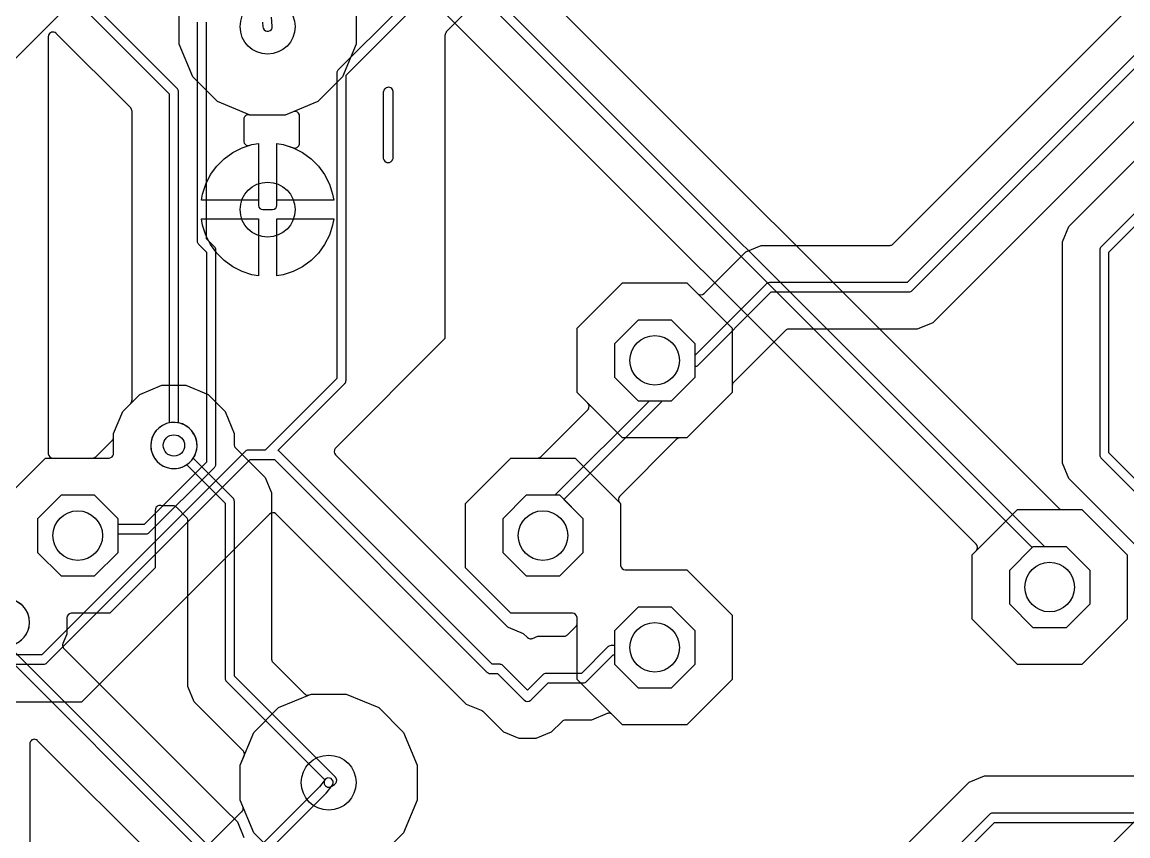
# Model space of a CAD drawing. Header units: millimetres. Extents: x 0 to 100, y 0 to 100.
# Drawn here: x 60 to 78.11, y 36.89 to 50.22 of the extents above; entities that cross this region are included whole.
import ezdxf

# ---------------------------------------------------------------- set-up
doc = ezdxf.new("R2010")
doc.units = ezdxf.units.MM

msp = doc.modelspace()

# ---------------------------------------------------------------- linework, layer by layer
at = {"layer": '16_copper'}
for points in [[(56.487, 54.963), (62.408, 49.041), (62.408, 43.653), (62.362, 43.64, 0.876976), (62.509, 42.903), (62.558, 42.91, 0.818106), (62.56, 43.653), (62.56, 49.073), (62.559, 49.081), (62.558, 49.09, 0.087654), (62.548, 49.114), (62.543, 49.12), (62.538, 49.127), (56.617, 55.048)], [(82.71, 53.089), (74.912, 45.291), (74.66, 45.187), (72.553, 45.187), (72.545, 45.185), (72.536, 45.185, 0.087654), (72.512, 45.174), (72.506, 45.17), (72.499, 45.164), (71.651, 44.316), (71.646, 44.31), (71.641, 44.303, 0.087651), (71.631, 44.279), (71.63, 44.271), (71.629, 44.263), (71.629, 44.15), (70.885, 43.406), (69.833, 43.406), (69.089, 44.15), (69.089, 45.202), (69.833, 45.946), (70.885, 45.946), (71.059, 45.772), (71.064, 45.768, 0.39257), (71.167, 45.772), (71.849, 46.454), (72.101, 46.558), (74.208, 46.558), (74.216, 46.559), (74.225, 46.56, 0.087654), (74.249, 46.57), (74.255, 46.575), (74.262, 46.581), (82.06, 54.379)], [(82.395, 53.851), (74.492, 45.949), (72.238, 45.949), (72.229, 45.947), (72.221, 45.947, 0.087654), (72.196, 45.936), (72.191, 45.932), (72.184, 45.926), (71.02, 44.762), (71.02, 44.949), (70.633, 45.336), (70.086, 45.336), (69.699, 44.949), (69.699, 44.402), (70.086, 44.015), (70.633, 44.015), (71.02, 44.402), (71.02, 44.577), (71.027, 44.578), (71.035, 44.579, 0.087654), (71.06, 44.589), (71.065, 44.594), (71.072, 44.599), (72.269, 45.796), (74.524, 45.796), (74.532, 45.797), (74.54, 45.798, 0.087654), (74.565, 45.808), (74.571, 45.813), (74.577, 45.819), (82.48, 53.721)], [(68.959, 52.067), (66.946, 50.054), (66.941, 50.047), (66.936, 50.041, 0.087651), (66.926, 50.016), (66.925, 50.009), (66.924, 50), (66.924, 45.032), (65.13, 43.237), (65.126, 43.233, 0.39257), (65.13, 43.13), (67.936, 40.324), (67.939, 40.321), (67.942, 40.318, 0.06891), (67.96, 40.307), (68.206, 40.205), (68.274, 40.138), (68.275, 40.137), (68.276, 40.136, 0.218356), (68.337, 40.116), (68.347, 40.119), (68.355, 40.121, 0.007894), (68.357, 40.121), (68.444, 40.157), (68.874, 40.157), (68.882, 40.159), (68.891, 40.159, 0.087654), (68.915, 40.17), (68.921, 40.174), (68.928, 40.18), (69.067, 40.319), (69.072, 40.326), (69.077, 40.332, 0.087651), (69.087, 40.357), (69.088, 40.364), (69.089, 40.373), (69.089, 40.46), (69.088, 40.465, 0.392588), (69.013, 40.536), (68.003, 40.536), (67.259, 41.28), (67.259, 42.332), (68.003, 43.076), (69.055, 43.076), (69.799, 42.332), (69.799, 41.322), (69.8, 41.316, 0.392588), (69.875, 41.246), (70.885, 41.246), (71.629, 40.502), (71.629, 39.45), (70.885, 38.706), (69.833, 38.706), (69.664, 38.875), (69.663, 38.876), (69.662, 38.877, 0.218345), (69.601, 38.897), (69.591, 38.894), (69.583, 38.892, 0.007884), (69.581, 38.891), (69.326, 38.786), (68.896, 38.786), (68.887, 38.785), (68.879, 38.784, 0.087654), (68.854, 38.774), (68.849, 38.769), (68.842, 38.763), (68.664, 38.585), (68.412, 38.481), (68.139, 38.481), (67.887, 38.585), (67.548, 38.924), (67.544, 38.927), (67.541, 38.93, 0.06891), (67.523, 38.941), (67.277, 39.043), (64.16, 42.16), (64.155, 42.163, 0.39257), (64.052, 42.16), (60.968, 39.076), (58.574, 39.076)], [(67.132, 51.39), (65.173, 49.431), (65.168, 49.425), (65.163, 49.418, 0.087651), (65.153, 49.394), (65.152, 49.386), (65.151, 49.378), (65.151, 44.38), (63.976, 43.205), (63.703, 43.205), (63.695, 43.204), (63.686, 43.204, 0.087654), (63.662, 43.193), (63.656, 43.188), (63.649, 43.183), (60.319, 39.853), (57.76, 39.853)], [(57.791, 39.7), (60.35, 39.7), (60.359, 39.701), (60.367, 39.702, 0.087654), (60.392, 39.712), (60.397, 39.717), (60.404, 39.723), (63.735, 43.053), (64.129, 43.053), (67.612, 39.57, 0.144304), (67.65, 39.55), (67.657, 39.549), (67.666, 39.548), (67.786, 39.548), (68.221, 39.113), (68.226, 39.11, 0.39257), (68.329, 39.113), (68.612, 39.395), (69.19, 39.395), (69.198, 39.397), (69.206, 39.397, 0.087654), (69.231, 39.408), (69.237, 39.412), (69.243, 39.418), (69.678, 39.853), (69.699, 39.853), (69.699, 39.702), (70.086, 39.315), (70.633, 39.315), (71.02, 39.702), (71.02, 40.249), (70.633, 40.636), (70.086, 40.636), (69.699, 40.249), (69.699, 40.005), (69.647, 40.005, 0.14431), (69.605, 39.993), (69.6, 39.988), (69.593, 39.983), (69.158, 39.548), (68.58, 39.548), (68.572, 39.547), (68.563, 39.546, 0.087654), (68.539, 39.536), (68.533, 39.531), (68.526, 39.525), (68.275, 39.275), (67.872, 39.678), (67.865, 39.683), (67.859, 39.688, 0.087651), (67.834, 39.698), (67.827, 39.699), (67.818, 39.7), (67.697, 39.7), (64.214, 43.183), (64.207, 43.188), (64.201, 43.194, 0.01577), (64.197, 43.196), (64.189, 43.199), (64.187, 43.2), (65.281, 44.295), (65.286, 44.301), (65.292, 44.308, 0.087651), (65.302, 44.332), (65.302, 44.34), (65.303, 44.348), (65.303, 49.346), (67.262, 51.305)], [(62.865, 50.216), (62.865, 46.634), (62.866, 46.626), (62.867, 46.618, 0.087654), (62.877, 46.593), (62.882, 46.587), (62.887, 46.581), (63.017, 46.45), (63.017, 43.008), (61.995, 41.986), (61.57, 41.986), (61.57, 42.079), (61.183, 42.466), (60.636, 42.466), (60.249, 42.079), (60.249, 41.532), (60.636, 41.145), (61.183, 41.145), (61.57, 41.532), (61.57, 41.834), (62.027, 41.834), (62.035, 41.835), (62.044, 41.836, 0.087654), (62.068, 41.846), (62.074, 41.851), (62.081, 41.856), (63.147, 42.923), (63.153, 42.93), (63.158, 42.936, 0.087651), (63.168, 42.961), (63.169, 42.968), (63.17, 42.977), (63.17, 46.482), (63.169, 46.49), (63.168, 46.499, 0.087654), (63.158, 46.523), (63.153, 46.529), (63.147, 46.536), (63.017, 46.666), (63.017, 50.216)], [(63.937, 50.216), (63.943, 50.136), (63.948, 50.114, 0.866048), (64.095, 50.147), (64.084, 50.298)], [(59.815, 40.014, 0.818106), (59.817, 40.757)], [(61.903, 35.593), (63.597, 37.288), (63.598, 37.289), (63.6, 37.29, 0.218356), (63.619, 37.35), (63.616, 37.361), (63.615, 37.368, 0.007894), (63.614, 37.371), (63.571, 37.473), (63.571, 38.049), (63.792, 38.581), (64.199, 38.989), (64.731, 39.209), (65.307, 39.209), (65.839, 38.989), (66.247, 38.581), (66.467, 38.049), (66.467, 37.473), (66.247, 36.941), (65.839, 36.534)], [(62.56, 35.173), (64.976, 37.589), (64.979, 37.592), (64.981, 37.595), (65.078, 37.713), (65.089, 37.732, 0.866052), (64.96, 37.81), (64.866, 37.694), (62.43, 35.258)], [(83.636, 37.262), (75.895, 37.262), (75.887, 37.261), (75.878, 37.26, 0.087654), (75.854, 37.25), (75.848, 37.245), (75.841, 37.239), (71.02, 32.418)]]:
    msp.add_lwpolyline(points, format="xyb", dxfattribs=at)
for points in [[(61.16, 43.077), (61.169, 43.078, 0.087654), (61.193, 43.088), (61.199, 43.093), (61.206, 43.098), (61.474, 43.366), (61.479, 43.373), (61.484, 43.379, 0.087651), (61.494, 43.404), (61.495, 43.411), (61.496, 43.42), (61.496, 43.478), (61.647, 43.841), (61.776, 43.97), (61.781, 43.977), (61.786, 43.984, 0.087651), (61.796, 44.008), (61.797, 44.016), (61.798, 44.024), (61.798, 48.757), (61.797, 48.766), (61.796, 48.774, 0.087654), (61.786, 48.798), (61.781, 48.804), (61.776, 48.811), (60.557, 50.03), (60.554, 50.032), (60.553, 50.034, 0.54841), (60.429, 49.997), (60.428, 49.988), (60.427, 49.981, 0.01577), (60.427, 49.976), (60.427, 43.152), (60.427, 43.146, 0.392588), (60.503, 43.076), (61.152, 43.076)], [(65.992, 47.914), (66.001, 47.914, 0.080993), (66.026, 47.923), (66.033, 47.928), (66.04, 47.932, 0.015075), (66.043, 47.935), (66.054, 47.946), (66.058, 47.951), (66.058, 47.951), (66.058, 47.951), (66.059, 47.953), (66.064, 47.959, 0.01577), (66.067, 47.964), (66.069, 47.969), (66.069, 47.97), (66.07, 47.972), (66.073, 47.979, 0.015767), (66.074, 47.984), (66.075, 47.988), (66.075, 47.991), (66.075, 47.995), (66.076, 48), (66.076, 49.073), (66.076, 49.076), (66.076, 49.078, 0.54841), (65.963, 49.139), (65.956, 49.134), (65.95, 49.13, 0.015772), (65.946, 49.127), (65.935, 49.116, 0.132303), (65.915, 49.078), (65.914, 49.071), (65.913, 49.062), (65.913, 47.989), (65.913, 47.986), (65.913, 47.984, 0.310819), (65.984, 47.913)], [(64.101, 47.145, 0.392588), (64.172, 47.22), (64.172, 48.226), (64.275, 48.209), (64.442, 48.155), (64.448, 48.154), (64.455, 48.152, 0.406179), (64.54, 48.215), (64.54, 48.218), (64.541, 48.219), (64.541, 48.222), (64.541, 48.228), (64.541, 48.677), (64.54, 48.686), (64.539, 48.696, 0.383484), (64.454, 48.752), (64.446, 48.75), (64.436, 48.747), (64.307, 48.694), (63.73, 48.694), (63.723, 48.695), (63.714, 48.698, 0.329965), (63.629, 48.641), (63.628, 48.633), (63.627, 48.623), (63.627, 48.27), (63.628, 48.263), (63.628, 48.257, 0.324916), (63.693, 48.195), (63.699, 48.195), (63.706, 48.194, 0.049574), (63.727, 48.198), (63.763, 48.209), (63.867, 48.226), (63.867, 47.22), (63.868, 47.215, 0.392588), (63.943, 47.144), (64.095, 47.144)]]:
    msp.add_lwpolyline(points, format="xyb", close=True, dxfattribs=at)
for points in [[(69.19, 41.532), (69.19, 42.079), (68.803, 42.466), (68.256, 42.466), (67.869, 42.079), (67.869, 41.532), (68.256, 41.145), (68.803, 41.145)], [(76.302, 39.693), (75.558, 40.437), (75.558, 41.489), (76.302, 42.233), (77.354, 42.233), (78.098, 41.489), (78.098, 40.437), (77.354, 39.693)], [(77.489, 40.69), (77.489, 41.237), (77.102, 41.624), (76.555, 41.624), (76.168, 41.237), (76.168, 40.69), (76.555, 40.303), (77.102, 40.303)]]:
    msp.add_lwpolyline(points, close=True, dxfattribs=at)
for points in [[(71.179, 33.439), (75.507, 37.767), (75.759, 37.871), (83.352, 37.871)], [(71.072, 32.255), (75.927, 37.109), (83.668, 37.109)]]:
    msp.add_lwpolyline(points, dxfattribs=at)
at = {"layer": '1_copper'}
for points in [[(77.489, 40.69), (77.489, 41.237), (77.102, 41.624), (76.747, 41.624), (66.915, 51.455), (66.939, 51.496, 1), (66.259, 51.831), (66.24, 51.785, 0.714262), (66.807, 51.347), (76.543, 41.612), (76.168, 41.237), (76.168, 40.69), (76.555, 40.303), (77.102, 40.303)], [(69.833, 38.706), (69.089, 39.45), (69.089, 40.46), (69.088, 40.465, 0.392588), (69.013, 40.536), (68.003, 40.536), (67.259, 41.28), (67.259, 42.332), (68.003, 43.076), (68.439, 43.076), (68.448, 43.077), (68.456, 43.078, 0.087654), (68.481, 43.088), (68.486, 43.093), (68.493, 43.098), (69.263, 43.868), (69.267, 43.872, 0.39257), (69.263, 43.976), (69.089, 44.15), (69.089, 45.202), (69.833, 45.946), (70.885, 45.946), (71.629, 45.202), (71.629, 44.15), (70.885, 43.406), (70.772, 43.406), (70.764, 43.405), (70.755, 43.404, 0.087654), (70.731, 43.394), (70.725, 43.389), (70.718, 43.383), (69.787, 42.452), (69.783, 42.447, 0.294787), (69.772, 42.366), (69.774, 42.361, 0.047217), (69.787, 42.344), (69.799, 42.332), (69.799, 41.322), (69.8, 41.316, 0.392588), (69.875, 41.246), (70.885, 41.246), (71.629, 40.502), (71.629, 39.45), (70.885, 38.706)], [(69.19, 41.532), (69.19, 42.079), (68.871, 42.398), (70.463, 43.99), (70.468, 43.997), (70.473, 44.003, 0.01577), (70.476, 44.007), (70.479, 44.015), (70.479, 44.015), (70.633, 44.015), (71.02, 44.402), (71.02, 44.949), (70.633, 45.336), (70.086, 45.336), (69.699, 44.949), (69.699, 44.402), (70.086, 44.015), (70.273, 44.015), (68.724, 42.466), (68.256, 42.466), (67.869, 42.079), (67.869, 41.532), (68.256, 41.145), (68.803, 41.145)], [(65.04, 37.688), (65.059, 37.696), (65.114, 37.73, 0.403471), (65.141, 37.832), (65.137, 37.838), (65.133, 37.844, 0.022341), (65.129, 37.849), (63.475, 39.503), (63.475, 42.367), (63.473, 42.376), (63.473, 42.384, 0.087654), (63.462, 42.409), (63.458, 42.414), (63.452, 42.421), (62.8, 43.073), (62.824, 43.114, 1), (62.144, 43.449), (62.125, 43.403, 0.714262), (62.693, 42.965), (63.322, 42.336), (63.322, 39.472), (63.323, 39.463), (63.324, 39.455, 0.087654), (63.334, 39.43), (63.339, 39.425), (63.345, 39.418), (64.957, 37.805), (64.951, 37.794, 0.548397), (65.018, 37.685)]]:
    msp.add_lwpolyline(points, format="xyb", close=True, dxfattribs=at)
for points in [[(67.609, 51.623), (76.977, 42.256), (76.983, 42.25), (76.99, 42.245, 0.087651), (77.015, 42.235), (77.022, 42.234), (77.031, 42.233), (77.354, 42.233), (78.098, 41.489), (78.098, 40.437), (77.354, 39.693), (76.302, 39.693), (75.558, 40.437), (75.558, 41.489), (75.627, 41.558), (75.63, 41.563, 0.39257), (75.627, 41.666), (66.639, 50.653)], [(79.324, 48.19), (77.67, 46.536), (77.665, 46.529), (77.66, 46.523, 0.087651), (77.65, 46.498), (77.649, 46.491), (77.648, 46.482), (77.648, 43.129), (77.649, 43.121), (77.65, 43.112, 0.087654), (77.66, 43.088), (77.665, 43.082), (77.67, 43.075), (78.867, 41.878)], [(59.639, 42.332), (60.383, 43.076), (61.42, 43.076), (61.426, 43.077, 0.334879), (61.494, 43.137), (61.495, 43.141), (61.495, 43.144), (61.495, 43.144), (61.495, 43.147), (61.496, 43.152), (61.496, 43.478), (61.647, 43.841), (61.924, 44.119), (62.288, 44.269), (62.68, 44.269), (63.044, 44.119), (63.321, 43.841), (63.472, 43.478), (63.472, 43.295), (63.473, 43.287), (63.474, 43.278, 0.087654), (63.484, 43.254), (63.489, 43.248), (63.494, 43.241), (63.98, 42.756), (64.084, 42.504), (64.084, 39.787), (64.085, 39.779), (64.086, 39.77, 0.087654), (64.096, 39.746), (64.101, 39.74), (64.107, 39.733), (64.624, 39.216), (64.625, 39.215), (64.627, 39.213, 0.144303), (64.665, 39.194), (64.675, 39.194), (64.684, 39.194, 0.007744), (64.687, 39.194), (64.697, 39.197), (64.705, 39.198, 0.006079), (64.707, 39.199), (64.731, 39.209), (65.307, 39.209), (65.839, 38.989), (66.247, 38.581), (66.467, 38.049), (66.467, 37.473), (66.247, 36.941), (65.839, 36.534)], [(64.199, 36.534), (63.792, 36.941), (63.571, 37.473), (63.571, 38.049), (63.634, 38.2), (63.634, 38.201), (63.635, 38.203, 0.218355), (63.63, 38.266), (63.623, 38.275), (63.619, 38.281, 0.007882), (63.617, 38.283), (62.817, 39.083), (62.713, 39.335), (62.713, 42.052), (62.711, 42.06), (62.711, 42.068, 0.087654), (62.7, 42.093), (62.696, 42.098), (62.69, 42.105), (62.524, 42.271), (62.517, 42.277), (62.511, 42.282, 0.087651), (62.486, 42.292), (62.479, 42.293), (62.47, 42.294), (62.288, 42.294), (62.285, 42.295, 0.458565), (62.181, 42.243), (62.181, 42.235), (62.179, 42.225), (62.179, 41.28), (61.435, 40.536), (60.805, 40.536), (60.799, 40.535, 0.392588), (60.729, 40.46), (60.729, 40.19), (60.666, 40.04), (60.666, 40.038), (60.665, 40.036, 0.218355), (60.67, 39.973), (60.677, 39.965), (60.681, 39.958, 0.007882), (60.683, 39.956), (63.319, 37.321), (63.523, 37.117), (63.627, 36.865)], [(62.995, 36.782), (59.769, 40.008), (59.815, 40.014, 1), (59.667, 40.758), (59.619, 40.745, 0.534512), (59.456, 40.136), (59.491, 40.101), (59.512, 40.085), (59.512, 40.081, 0.14431), (59.524, 40.04), (59.529, 40.034), (59.535, 40.027), (62.865, 36.697)], [(62.233, 36.467), (60.252, 38.448), (60.25, 38.45), (60.248, 38.452, 0.54841), (60.125, 38.415), (60.123, 38.406), (60.122, 38.399, 0.01577), (60.122, 38.394), (60.122, 25.462)]]:
    msp.add_lwpolyline(points, format="xyb", dxfattribs=at)
for points in [[(61.834, 51.568), (54.048, 43.782)], [(78.235, 41.648), (77.143, 42.741), (77.038, 42.993), (77.038, 46.618), (77.143, 46.87), (78.692, 48.42)], [(78.997, 41.964), (77.8, 43.161), (77.8, 46.45), (79.454, 48.105)], [(76.99, 35.898), (78.235, 37.143)]]:
    msp.add_lwpolyline(points, dxfattribs=at)
for points in [[(63.731, 48.694), (63.199, 48.914), (62.792, 49.321), (62.571, 49.853), (62.571, 50.429), (62.792, 50.961), (63.199, 51.369), (63.731, 51.589), (64.307, 51.589), (64.839, 51.369), (65.247, 50.961), (65.467, 50.429), (65.467, 49.853), (65.247, 49.321), (64.839, 48.914), (64.307, 48.694)], [(62.937, 47.297), (62.954, 47.4), (63.007, 47.563), (63.085, 47.717), (63.186, 47.856), (63.308, 47.977), (63.447, 48.078), (63.6, 48.156), (63.763, 48.209), (63.867, 48.226), (63.867, 47.297)], [(64.172, 47.297), (64.172, 48.226), (64.275, 48.209), (64.438, 48.156), (64.592, 48.078), (64.731, 47.977), (64.852, 47.856), (64.953, 47.717), (65.031, 47.563), (65.084, 47.4), (65.101, 47.297)], [(64.019, 47.144), (64.019, 47.144), (64.019, 47.144), (64.019, 47.144)], [(63.763, 46.079), (63.6, 46.132), (63.447, 46.21), (63.308, 46.311), (63.186, 46.433), (63.085, 46.572), (63.007, 46.725), (62.954, 46.888), (62.937, 46.992), (63.867, 46.992), (63.867, 46.062)], [(64.172, 46.992), (65.101, 46.992), (65.084, 46.888), (65.031, 46.725), (64.953, 46.572), (64.852, 46.433), (64.731, 46.311), (64.592, 46.21), (64.438, 46.132), (64.275, 46.079), (64.172, 46.062)], [(61.57, 41.532), (61.57, 42.079), (61.183, 42.466), (60.636, 42.466), (60.249, 42.079), (60.249, 41.532), (60.636, 41.145), (61.183, 41.145)], [(71.02, 39.702), (71.02, 40.249), (70.633, 40.636), (70.086, 40.636), (69.699, 40.249), (69.699, 39.702), (70.086, 39.315), (70.633, 39.315)]]:
    msp.add_lwpolyline(points, close=True, dxfattribs=at)
at = {"layer": 'drills_PTH'}
for centre, radius in [((64.019, 50.141), 0.45), ((64.019, 47.144), 0.45), ((70.359, 44.676), 0.406), ((60.909, 41.806), 0.406), ((68.529, 41.806), 0.406), ((76.828, 40.963), 0.406), ((70.359, 39.976), 0.406), ((65.019, 37.761), 0.45)]:
    msp.add_circle(centre, radius, dxfattribs=at)
at = {"layer": 'drills_via_1_16'}
msp.add_circle((62.484, 43.282), 0.175, dxfattribs=at)

doc.saveas('drawing.dxf')
